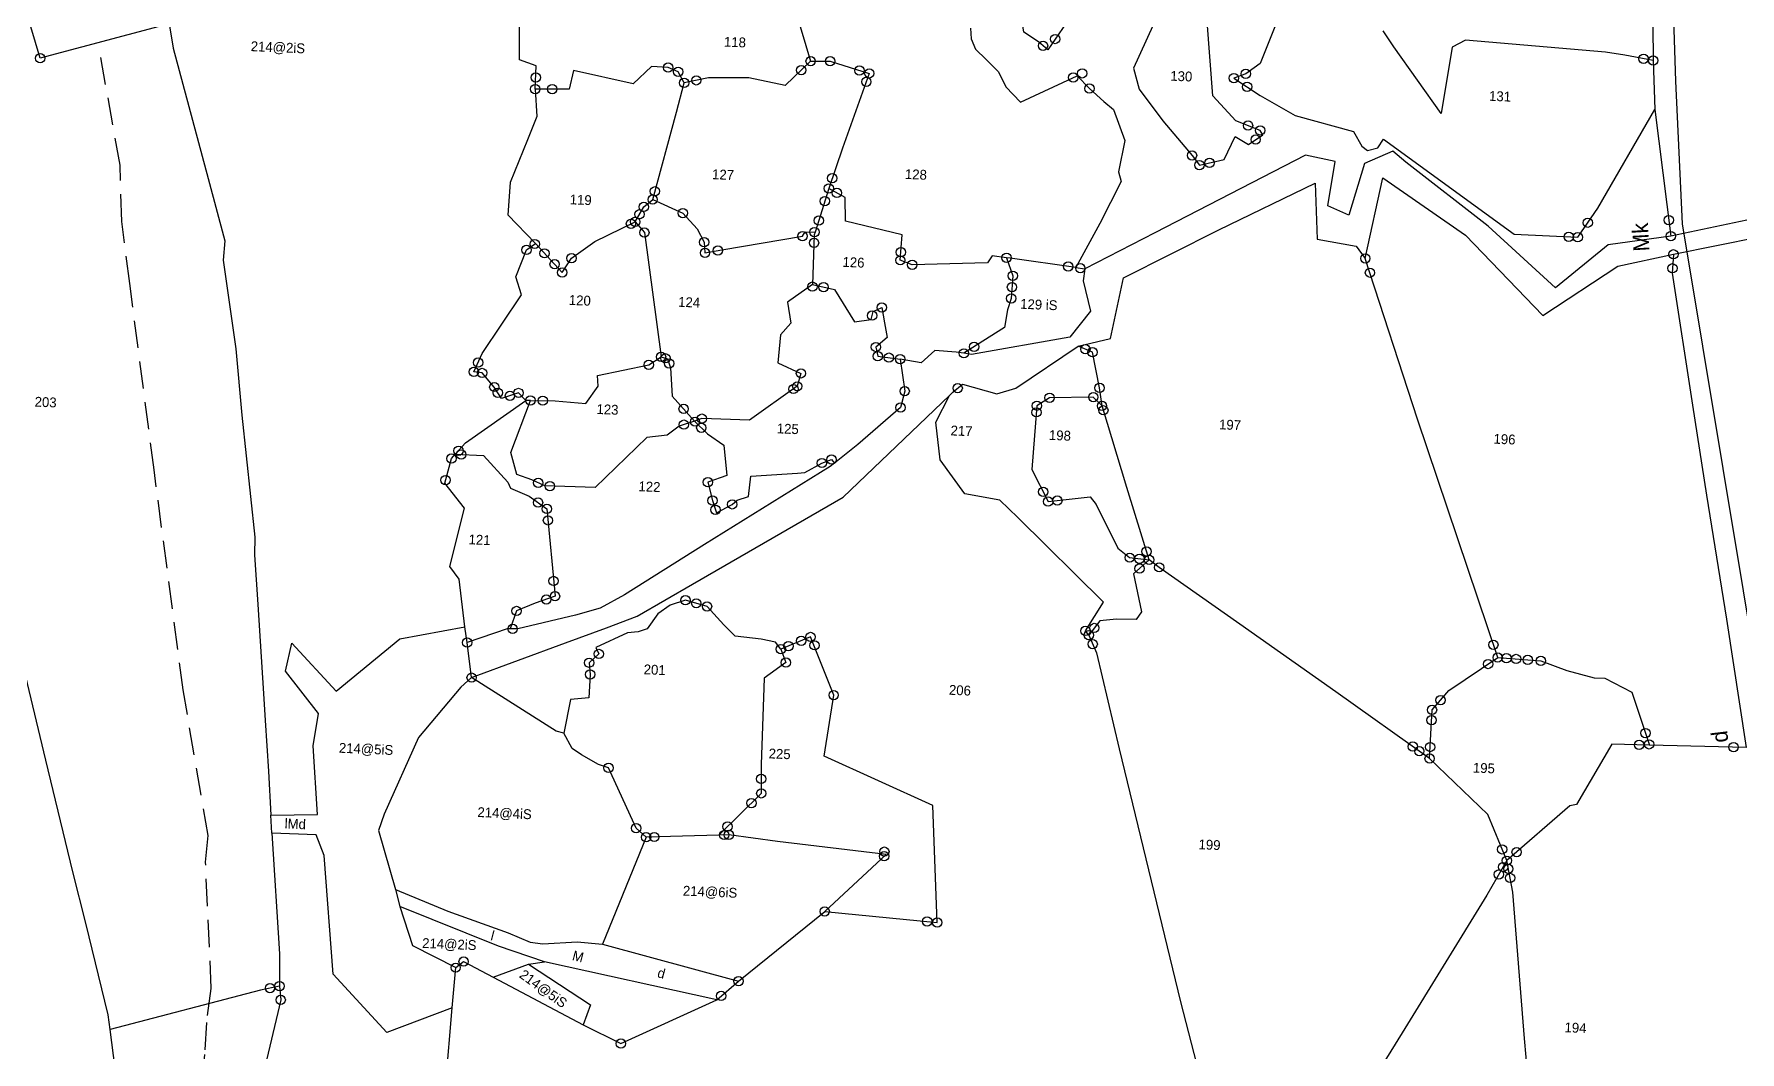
# Model space of a CAD drawing. Header units: metres. Extents: x 260179 to 264429, y 2217036 to 2221297.
# Drawn here: x 261037 to 262253, y 2218117 to 2218842 of the extents above; entities that cross this region are included whole.
import ezdxf
from ezdxf.enums import TextEntityAlignment as Align

# ---------------------------------------------------------------- set-up
doc = ezdxf.new("R2010")
doc.units = ezdxf.units.M
doc.header["$MEASUREMENT"] = 0
doc.linetypes.add('DASHED', pattern=[0.75, 0.5, -0.25])
for name, color, linetype in [('LINE_FOOTPATH', 1, 'DASHED'), ('OFF', 1, 'Continuous'), ('POLY_PARCEL', 6, 'Continuous'), ('POLY_ROAD', 30, 'Continuous'), ('SYM_STONE', 1, 'Continuous'), ('TEXT_MAPIN', 7, 'Continuous'), ('TEXT_MAPOUT', 7, 'Continuous'), ('TEXT_PARCEL', 7, 'Continuous')]:
    doc.layers.add(name, color=color, linetype=linetype)
doc.styles.add('TEXT_MAP', font='', dxfattribs={"height": 2.5})
doc.styles.get('TEXT_MAP').set_extended_font_data('Kruti Dev 050')

# ---------------------------------------------------------------- blocks, each defined once
blk = doc.blocks.new('STONE')
blk.add_circle((0, 0), 0.851)
blk = doc.blocks.new('ERE')
at = {"layer": 'LINE_FOOTPATH', "ltscale": 10}
blk.add_lwpolyline([(261065.91, 2218715.18), (261059.26, 2218755.44), (261051.23, 2218807.36), (261048.21, 2218828.18), (261038.67, 2218857.65), (261030.39, 2218885.12), (261027.09, 2218903.73), (261025.71, 2218913.51), (261025.96, 2218919.41), (261026.09, 2218925.68), (261026.59, 2218930.69), (261024.58, 2218953.65), (261024.83, 2218958.54), (261019.15, 2218984.96), (261012.12, 2219024.97), (261006.22, 2219058.83), (261004.3, 2219070.09), (261003.55, 2219080.37), (260998.91, 2219101.19)], dxfattribs=at)
at = {"layer": 'OFF', "ltscale": 10, "flags": 128}
blk.add_lwpolyline([(261059.52, 2218950.17), (261060.41, 2218947.11)], dxfattribs=at)
at = {"layer": 'POLY_PARCEL', "ltscale": 10, "flags": 128}
for points in [[(261011.41, 2219106.55), (260988.11, 2219099.29), (260981.27, 2219119.16), (260977.52, 2219130.58), (260963.59, 2219132.34), (260959.91, 2219140.73), (260957.46, 2219139.59), (260951.68, 2219136.27), (260946.03, 2219133.81)], [(261177.15, 2219133.15), (261179.83, 2219132.95), (261179.83, 2219125.99), (261181.42, 2219124.32), (261179.83, 2219121.22), (261174.82, 2219112.66), (261172.25, 2219108.65), (261170.5, 2219110.01), (261167.77, 2219111.68), (261165.5, 2219122.5), (261162.32, 2219124.32)], [(261078.87, 2219097.47), (261078.87, 2219101.73), (261075.78, 2219102.69), (261075.43, 2219110.8), (261086.58, 2219119.67)], [(261283.03, 2219111.36), (261277.8, 2219112.09), (261274.23, 2219112.51), (261248.54, 2219113.6), (261246.21, 2219112.23), (261244.7, 2219100.02), (261235.49, 2219111.82), (261233.45, 2219114.71)], [(261213.81, 2219115.19), (261211.19, 2219107.78), (261208.65, 2219105.79), (261206.52, 2219104.9), (261211.47, 2219101.95), (261217.99, 2219098.51), (261228.8, 2219096.06), (261230.45, 2219093.45), (261231.48, 2219092.7), (261233.4, 2219093.25), (261234.36, 2219094.89), (261258.95, 2219078.56), (261270.61, 2219078.48), (261274.04, 2219083.96), (261283.69, 2219102.4)], [(261125.67, 2219116.06), (261125.84, 2219113.78), (261129, 2219104.71)], [(261157.95, 2219111.96), (261158.2, 2219110.01), (261159.07, 2219108.18), (261161.08, 2219106.35), (261163.45, 2219104.25), (261164.87, 2219101.52), (261167.7, 2219098.82), (261177.84, 2219104.12), (261180.18, 2219101.86), (261182.94, 2219099.62), (261184.75, 2219098.24), (261187.08, 2219092.64), (261186.13, 2219086.88), (261186.73, 2219085.15), (261183.11, 2219077.32), (261179.06, 2219069.05)], [(261011.41, 2219106.55), (261012.37, 2219102.14), (261019.74, 2219078.58), (261023.3, 2219067.33), (261023.16, 2219063.79), (261026.15, 2219047.69), (261027.72, 2219035.65), (261031.07, 2219013.42), (261031.14, 2219010.22), (261032.14, 2219001.17), (261033.85, 2218984.93), (261034.35, 2218980.01), (261035.35, 2218970.82), (261036.15, 2218962.8)], [(261129, 2219104.71), (261124.51, 2219100.07), (261117.83, 2219101.19), (261110.48, 2219100.88), (261106.03, 2219099.76)], [(261129, 2219104.71), (261132.55, 2219104.86), (261139.82, 2219102.94), (261135.49, 2219089.04), (261133.31, 2219081.6)], [(261106.03, 2219099.76), (261104.86, 2219101.75), (261103, 2219102.44), (261099.97, 2219102.51), (261096.74, 2219099.21), (261085.73, 2219101.2), (261085.07, 2219097.74), (261078.87, 2219097.47)], [(261101.19, 2219078.21), (261104.86, 2219094.33), (261106.03, 2219099.76)], [(261078.87, 2219097.47), (261079.35, 2219092.49), (261077.85, 2219088.17), (261075.02, 2219080.23), (261074.85, 2219074.32), (261080.09, 2219069.26)], [(261133.31, 2219081.6), (261131.16, 2219073.52)], [(261166.35, 2219070.31), (261163.7, 2219070.53), (261162.9, 2219069.21), (261149.16, 2219068.3), (261146.94, 2219069.02), (261147.09, 2219073.67), (261136.61, 2219075.73), (261136.35, 2219080.1), (261133.31, 2219081.6)], [(261098.16, 2219074.02), (261099.63, 2219076.8), (261101.19, 2219078.21)], [(261101.19, 2219078.21), (261106.81, 2219075.97), (261109.58, 2219073.21), (261110.93, 2219070.8), (261111.17, 2219068.86), (261114.22, 2219069.57), (261128.87, 2219072.68), (261129.34, 2219073.51), (261131.16, 2219073.52)], [(261080.09, 2219069.26), (261085.22, 2219064.18), (261086.81, 2219066.86), (261090.93, 2219070.1), (261098.16, 2219074.02)], [(261098.16, 2219074.02), (261099.93, 2219072.11), (261103.94, 2219049.53)], [(261131.16, 2219073.52), (261131.02, 2219073), (261131.08, 2219063.91)], [(261259.23, 2219001.06), (261242.74, 2219043.99), (261231.94, 2219072.96)], [(261166.35, 2219070.31), (261167.61, 2219067.07), (261167.51, 2219062.91), (261166.89, 2219060.81), (261166.48, 2219057.57), (261159.29, 2219052.52)], [(261179.06, 2219069.05), (261166.99, 2219070.26), (261166.35, 2219070.31)], [(261079.54, 2219040.53), (261078.16, 2219041.83), (261075.07, 2219040.67), (261073.69, 2219042.73), (261071.35, 2219045.2), (261069.84, 2219045.34), (261071.22, 2219048.78), (261077.96, 2219059.78), (261076.79, 2219063.01), (261078.51, 2219068.02), (261080.09, 2219069.26)], [(261179.06, 2219069.05), (261180.75, 2219068.88)], [(261131.08, 2219063.91), (261126.61, 2219060.47), (261127.41, 2219056.7), (261125.58, 2219054.47), (261125.35, 2219049.37), (261129.65, 2219047.6), (261129.08, 2219045.2), (261120.6, 2219038.62), (261111.89, 2219038.56), (261110.56, 2219038.05)], [(261131.08, 2219063.91), (261135.14, 2219063.18), (261139.02, 2219057.4), (261142.06, 2219058), (261142.36, 2219059.43), (261143.91, 2219060.26), (261144.51, 2219057.46), (261145.11, 2219054.84), (261143.14, 2219052.99), (261143.56, 2219051.32), (261147.66, 2219050.98)], [(261184.94, 2219043.99), (261184.36, 2219047.26), (261182.79, 2219053.71), (261180.14, 2219054.71)], [(261080.4, 2219040.55), (261084.93, 2219040.67), (261090.54, 2219040.44), (261092.66, 2219043.7), (261092.49, 2219045.64), (261101.76, 2219047.99), (261103.94, 2219049.53)], [(261103.94, 2219049.53), (261105.14, 2219049.19), (261105.77, 2219047.59), (261106.29, 2219042.44), (261110.56, 2219038.05)], [(261184.31, 2219001.99), (261183.65, 2219002.75), (261186.72, 2219008.14), (261170.4, 2219022.92), (261166.99, 2219025.96), (261160.57, 2219026.85), (261155.77, 2219032.89), (261154.68, 2219039.72), (261156.95, 2219044.7)], [(261184.94, 2219043.99), (261183.28, 2219045.53), (261175.29, 2219045.06), (261173.04, 2219043.52), (261172.63, 2219031.82), (261175.82, 2219026.08), (261183.46, 2219027.26), (261184.66, 2219025.93), (261188.92, 2219018.13), (261191.17, 2219016.47), (261194.75, 2219016.22)], [(261194.75, 2219016.22), (261190.1, 2219029.29), (261184.94, 2219043.99)], [(261067.08, 2219030.14), (261068.88, 2219032.28), (261079.54, 2219040.53)], [(261110.56, 2219038.05), (261107.81, 2219037), (261105.69, 2219035.29), (261101.96, 2219034.66), (261092.92, 2219025.16), (261083.67, 2219025.05), (261081.26, 2219026.08), (261078.51, 2219026.93), (261077.2, 2219030.88), (261080.4, 2219040.55)], [(261080.4, 2219040.55), (261079.54, 2219040.53)], [(261110.56, 2219038.05), (261113.04, 2219035.83), (261116.09, 2219033.87), (261116.9, 2219028.39), (261113.48, 2219026.98), (261114.46, 2219023.67), (261115.27, 2219021.45), (261118.09, 2219023.13), (261118.96, 2219023.95), (261121.03, 2219024.7), (261121.3, 2219028.45), (261129.77, 2219029.32), (261131.13, 2219029.53), (261134.17, 2219031.38), (261135.9, 2219032.08), (261136.46, 2219031.44)], [(261070.18, 2218998.66), (261068.74, 2219007.33), (261066.95, 2219009.59), (261069.15, 2219020.39), (261065.37, 2219024.79), (261066.4, 2219029.32), (261067.08, 2219030.14)], [(261067.08, 2219030.14), (261072.24, 2219030.11), (261076.91, 2219025.45), (261077.41, 2219024.37), (261080.91, 2219023.04), (261084.24, 2219020.87), (261086.41, 2219004.97), (261082.83, 2219003.56), (261079.49, 2219001.98), (261078.49, 2218998.65)], [(261008.43, 2218922.39), (261007.93, 2218925.03), (261003.16, 2218941.58), (261000.37, 2218950.9), (260994.6, 2218971.09), (260988.62, 2218992.02), (260985.17, 2219003.43), (260980.96, 2219017.85), (260977.99, 2219027.86)], [(261194.75, 2219016.22), (261192, 2219013.52), (261193.78, 2219006.66), (261192.83, 2219005.24), (261189.22, 2219005.12), (261186.2, 2219004.71), (261184.31, 2219001.99)], [(261247.57, 2218982.09), (261229.91, 2218993.54), (261211.84, 2219005.15), (261196.64, 2219014.93), (261194.75, 2219016.22)], [(261128.11, 2218997.05), (261127.08, 2218998.31), (261124.4, 2218998.72), (261119.65, 2218999.07), (261117.52, 2219001.06), (261114.28, 2219004.29), (261110.29, 2219005.25), (261107.54, 2219004.22), (261105.34, 2219002.57), (261103.48, 2218999.75), (261101.9, 2218999.14), (261099.97, 2218998.86), (261094.28, 2218995.9), (261094.88, 2218994.76), (261093.16, 2218993.09), (261093.43, 2218990.95), (261093.36, 2218986.69), (261090.06, 2218986.21), (261089.07, 2218980)], [(261184.31, 2219001.99), (261185.85, 2218998.8), (261190.7, 2218981.48), (261203.9, 2218935.7), (261211.92, 2218909.33)], [(261247.57, 2218982.09), (261247.63, 2218990.99), (261250.58, 2218994.68), (261259.23, 2219001.06)], [(261259.23, 2219001.06), (261267.14, 2219000.79), (261272, 2218999.27), (261277.05, 2218998.14), (261278.98, 2218998.14), (261284, 2218995.8), (261287.64, 2218986.25)], [(261044.68, 2218963.25), (261043.33, 2218975.74), (261044.1, 2218981.7), (261037.69, 2218989.19), (261038.65, 2218994.38), (261047.11, 2218985.92), (261058.34, 2218995.98), (261070.18, 2218998.66)], [(261070.7, 2218995.83), (261070.18, 2218998.66)], [(261138.15, 2218949.47), (261158.81, 2218948.32), (261157.09, 2218969.69), (261136.88, 2218977.83), (261138.12, 2218989.07), (261133.45, 2218999.51), (261128.11, 2218997.05)], [(261071.79, 2218989.45), (261070.7, 2218995.83)], [(261128.11, 2218997.05), (261129.13, 2218994.64), (261125.27, 2218991.64), (261125.38, 2218975.85), (261125.65, 2218970.55), (261118.21, 2218962.59)], [(261071.79, 2218989.45), (261069.9, 2218987.64), (261062.53, 2218978.09), (261056.88, 2218963.81), (261055.93, 2218960.8), (261059.52, 2218950.17)], [(261089.07, 2218980), (261087.69, 2218980.34), (261071.79, 2218989.45)], [(261287.64, 2218986.25), (261280.78, 2218986.13), (261274.75, 2218974.85), (261273.55, 2218974.52), (261262.46, 2218964.03)], [(261305.35, 2218986.58), (261287.64, 2218986.25)], [(261262.46, 2218964.03), (261258.64, 2218972.29), (261247.57, 2218982.09)], [(261104.92, 2218961.64), (261103.03, 2218963.21), (261097.52, 2218974.02), (261095.65, 2218974.54), (261092.47, 2218976.2), (261090.7, 2218977.3), (261089.07, 2218980)], [(261262.46, 2218964.03), (261259.08, 2218957.57), (261244.69, 2218931.78), (261236.22, 2218916.73)], [(261275.06, 2218865.49), (261274.99, 2218868.6), (261273.4, 2218882.42), (261271.69, 2218896.67), (261269.76, 2218911.26), (261267.06, 2218931.65), (261263.81, 2218958.33), (261262.46, 2218964.03)], [(261036.49, 2218959.48), (261036.15, 2218962.8)], [(261104.92, 2218961.64), (261097.77, 2218941.77)], [(261118.21, 2218962.59), (261104.92, 2218961.64)], [(261138.15, 2218949.47), (261148.94, 2218960.35), (261128.98, 2218961.86), (261120.05, 2218962.72), (261118.21, 2218962.59)], [(261036.49, 2218959.48), (261038.82, 2218937.51), (261039.06, 2218931.61)], [(261070.8, 2218928.99), (261059.06, 2218923.93), (261048.8, 2218934.18), (261046.23, 2218955.83), (261044.57, 2218959.55)], [(261122.94, 2218936.06), (261138.15, 2218949.47)], [(261060.41, 2218947.11), (261063.03, 2218940.04), (261071.12, 2218936.34)], [(261070.8, 2218928.99), (261071.12, 2218936.34)], [(261071.12, 2218936.34), (261072.53, 2218937.51), (261078.07, 2218934.88)], [(261078.07, 2218934.88), (261084.41, 2218937.57), (261096.08, 2218930.58), (261094.87, 2218926.9)], [(261084.41, 2218937.57), (261087.29, 2218938.12)], [(261119.09, 2218932.51), (261122.94, 2218936.06)], [(261078.07, 2218934.88), (261094.87, 2218926.9)], [(261094.87, 2218926.9), (261101.91, 2218923.75), (261119.09, 2218932.51)], [(261039.06, 2218931.61), (261035.6, 2218930.73), (261008.43, 2218922.39)], [(261039.06, 2218931.61), (261039.38, 2218929.09), (261034.91, 2218905.81), (261040.5, 2218887.3), (261046.53, 2218866.47), (261055.48, 2218836.32), (261061.16, 2218801.2), (261069.12, 2218751.91), (261075.06, 2218716.57)], [(261093.06, 2218914.62), (261070.21, 2218915.17), (261070.8, 2218928.99)], [(261010.52, 2218910.04), (261008.43, 2218922.39)]]:
    blk.add_lwpolyline(points, dxfattribs=at)
blk.add_lwpolyline([(261205.37, 2219089.94), (261207.21, 2219094.26), (261209.72, 2219092.9), (261212.23, 2219094.76), (261211.73, 2219095.55), (261207.21, 2219097.13), (261202.83, 2219101.5), (261201.18, 2219115.04), (261200.18, 2219116.76), (261198.32, 2219116.97), (261196.67, 2219117.33), (261194.3, 2219116.68), (261191.29, 2219113.82), (261188.06, 2219105.94), (261189.28, 2219102.14), (261193.87, 2219096.55), (261199.46, 2219090.44), (261200.89, 2219088.73)], close=True, dxfattribs=at)
at = {"layer": 'POLY_ROAD', "ltscale": 10, "flags": 128}
for points in [[(261279, 2219183.45), (261280.44, 2219156.23), (261282.02, 2219130.75), (261283.03, 2219111.36)], [(261283.03, 2219111.36), (261283.69, 2219102.4)], [(261283.69, 2219102.4), (261287.62, 2219079.41)], [(261319.66, 2219095.16), (261308.3, 2219084.64), (261287.62, 2219079.41)], [(261287.62, 2219079.41), (261276.23, 2219077.31), (261266.94, 2219069.07), (261254.14, 2219079.8), (261238.58, 2219090.88), (261236.13, 2219092.79), (261231.07, 2219090.31), (261228.58, 2219080.75), (261224.69, 2219082.3), (261225.7, 2219090.46), (261220.18, 2219091.39), (261193.27, 2219076.01), (261180.75, 2219068.88)], [(261288.24, 2219076.11), (261311.65, 2219081.87), (261318.3, 2219089.15)], [(261180.14, 2219054.71), (261186, 2219056.37), (261187.89, 2219067.58), (261204.94, 2219077.04), (261222.18, 2219086.36), (261222.97, 2219076.09), (261230.16, 2219075.15), (261231.94, 2219072.96)], [(261231.94, 2219072.96), (261234.5, 2219087.83), (261250.07, 2219077.98), (261264.86, 2219063.92), (261278.14, 2219073.48), (261288.24, 2219076.11)], [(261288.24, 2219076.11), (261288.15, 2219072.67), (261292.87, 2219048.7), (261296.13, 2219032.34), (261300.75, 2219009.84), (261305.35, 2218986.58)], [(261180.75, 2219068.88), (261180.53, 2219066.71), (261182.09, 2219061.2), (261178.51, 2219056.3), (261160.69, 2219052.36), (261159.29, 2219052.52)], [(261156.95, 2219044.7), (261157.57, 2219045.34), (261159.27, 2219046.89), (261165.6, 2219045.39), (261169.07, 2219046.57), (261180.14, 2219054.71)], [(261147.66, 2219050.98), (261148.75, 2219045.15), (261148.13, 2219042.12), (261140.58, 2219035.05), (261136.46, 2219031.44)], [(261159.29, 2219052.52), (261157.89, 2219052.67), (261153.96, 2219052.84), (261151.55, 2219050.43), (261147.66, 2219050.98)], [(261071.79, 2218989.45), (261088.69, 2218996.51), (261096.04, 2218999.59), (261101.58, 2219001.96), (261111.44, 2219008.24), (261138.33, 2219025.3), (261156.95, 2219044.7)], [(261136.46, 2219031.44), (261135.72, 2219030.79), (261113.32, 2219015.56), (261099.08, 2219005.77), (261094.74, 2219003.14), (261090.31, 2219001.66), (261079.88, 2218998.71), (261078.49, 2218998.65)], [(261078.49, 2218998.65), (261077.94, 2218998.63), (261070.7, 2218995.83)], [(261036.15, 2218962.8), (261044.68, 2218963.25)], [(261044.57, 2218959.55), (261036.49, 2218959.48)], [(261059.52, 2218950.17), (261069.27, 2218946.58), (261080.42, 2218943.12), (261084.57, 2218941.56), (261086.88, 2218941.37), (261093.16, 2218942.01), (261097.77, 2218941.77)], [(261087.29, 2218938.12), (261078.76, 2218940.6), (261060.41, 2218947.11)], [(261097.77, 2218941.77), (261122.94, 2218936.06)], [(261119.09, 2218932.51), (261087.29, 2218938.12)]]:
    blk.add_lwpolyline(points, dxfattribs=at)
at = {"layer": 'SYM_STONE'}
for p in [(261171.37, 2219109.33), (261173.54, 2219110.65), (261281.26, 2219111.61), (261283.03, 2219111.36), (261127.35, 2219103), (261129, 2219104.71), (261132.55, 2219104.86), (261137.99, 2219103.38), (261139.82, 2219102.94), (261177.14, 2219103.75), (261178.75, 2219104.59), (261206.52, 2219104.9), (261208.65, 2219105.79), (261209, 2219103.42), (261103, 2219102.44), (261104.86, 2219101.75), (261108.25, 2219100.32), (261139.34, 2219101.39), (261180.18, 2219101.86), (260988.11, 2219099.29), (261078.87, 2219099.6), (261078.87, 2219097.47), (261081.97, 2219097.61), (261106.03, 2219099.76), (261209.47, 2219096.34), (261210.97, 2219093.83), (261211.73, 2219095.55), (261199.46, 2219090.44), (261200.89, 2219088.73), (261202.71, 2219089.22), (261133.31, 2219081.6), (261133.86, 2219083.49), (261272.33, 2219081.22), (261287.12, 2219082.33), (261101.19, 2219078.21), (261101.54, 2219079.73), (261132.68, 2219079.25), (261134.83, 2219080.85), (261268.97, 2219078.49), (261270.61, 2219078.48), (261287.62, 2219079.41), (261098.89, 2219075.41), (261099.63, 2219076.8), (261106.81, 2219075.97), (261131.73, 2219075.66), (261288.24, 2219076.11), (261097.41, 2219073.61), (261098.16, 2219074.02), (261099.93, 2219072.11), (261128.87, 2219072.68), (261131.02, 2219073.52), (261231.94, 2219072.96), (261288.17, 2219073.54), (261079.97, 2219069.17), (261110.93, 2219070.8), (261111.17, 2219068.86), (261113.51, 2219069.4), (261131.03, 2219071.55), (261146.94, 2219069.02), (261146.99, 2219070.51), (261166.35, 2219070.31), (261177.68, 2219069.19), (261179.91, 2219068.96), (261232.9, 2219070.4), (261078.51, 2219068.02), (261081.83, 2219067.54), (261083.77, 2219065.62), (261086.81, 2219066.86), (261149.16, 2219068.3), (261167.61, 2219067.07), (261085.22, 2219064.18), (261131.08, 2219063.53), (261133.11, 2219063.54), (261167.51, 2219062.91), (261167.56, 2219064.99), (261143.91, 2219060.26), (261142.21, 2219058.71), (261143.14, 2219052.99), (261161.1, 2219053.79), (261181.46, 2219054.21), (261182.79, 2219053.71), (261143.56, 2219051.32), (261145.61, 2219051.15), (261147.66, 2219050.98), (261159.29, 2219052.52), (261070.53, 2219047.06), (261101.76, 2219047.99), (261103.94, 2219049.53), (261104.76, 2219049.3), (261105.46, 2219048.39), (261129.65, 2219047.6), (261184.36, 2219047.26), (261069.84, 2219045.34), (261071.35, 2219045.2), (261128.4, 2219044.68), (261129.08, 2219045.2), (261148.75, 2219045.15), (261158.42, 2219046.11), (261175.29, 2219045.06), (261183.28, 2219045.53), (261184.94, 2219043.99), (261073.69, 2219042.73), (261074.38, 2219041.7), (261076.62, 2219041.25), (261078.16, 2219041.83), (261080.4, 2219040.55), (261082.66, 2219040.61), (261148.13, 2219042.12), (261173, 2219042.3), (261173.04, 2219043.52), (261185.22, 2219043.19), (261108.47, 2219040.2), (261110.65, 2219037.95), (261111.89, 2219038.56), (261108.64, 2219037.32), (261111.85, 2219036.89), (261134.17, 2219031.38), (261135.9, 2219032.08), (261066.4, 2219029.32), (261067.64, 2219030.8), (261068.16, 2219030.13), (261065.49, 2219025.34), (261082.46, 2219025.56), (261084.62, 2219025.06), (261113.48, 2219026.98), (261174.85, 2219027.83), (261175.82, 2219026.08), (261177.51, 2219026.34), (261082.58, 2219021.95), (261114.46, 2219023.67), (261115.06, 2219022.02), (261118.09, 2219023.13), (261084.24, 2219020.87), (261084.53, 2219018.78), (261191.17, 2219016.47), (261192.96, 2219016.35), (261194.21, 2219017.73), (261194.75, 2219016.22), (261193.06, 2219014.56), (261196.64, 2219014.93), (261086.03, 2219007.75), (261084.84, 2219004.32), (261086.41, 2219004.97), (261110.29, 2219005.25), (261112.29, 2219004.77), (261114.28, 2219004.29), (261185.25, 2219003.35), (261258.34, 2219003.37), (261079.49, 2219001.98), (261183.65, 2219002.75), (261184.31, 2219001.99), (261185.08, 2219000.39), (261259.23, 2219001.06), (261260.84, 2219001.01), (261262.6, 2219000.95), (261264.75, 2219000.88), (261267.14, 2219000.79), (261078.91, 2218998.67), (261128.11, 2218997.05), (261129.46, 2218997.67), (261131.76, 2218998.73), (261133.45, 2218999.51), (261134.24, 2218998.01), (261257.53, 2218999.81), (261070.7, 2218995.83), (261094.88, 2218994.76), (261129.13, 2218994.64), (261093.16, 2218993.09), (261093.43, 2218990.95), (261247.63, 2218990.99), (261249.11, 2218992.84), (261071.79, 2218989.45), (261138.12, 2218989.07), (261247.62, 2218989.12), (261286.82, 2218988.41), (261285.75, 2218986.22), (261287.59, 2218986.38), (261303.05, 2218986.54), (261244.4, 2218984.14), (261245.63, 2218983.34), (261247.57, 2218982.09), (261247.58, 2218984.2), (261097.52, 2218974.02), (261125.51, 2218973.2), (261125.65, 2218970.55), (261123.91, 2218968.69), (261261.52, 2218966.06), (261264.2, 2218965.67), (261103.03, 2218963.21), (261119.2, 2218962.66), (261119.74, 2218964.23), (261120.05, 2218962.72), (261261.84, 2218962.84), (261262.46, 2218964.03), (261262.81, 2218962.55), (261104.92, 2218961.64), (261106.42, 2218961.75), (261148.6, 2218960.86), (261148.6, 2218960.01), (261261.12, 2218961.46), (261263.2, 2218960.89), (261138.15, 2218949.47), (261156.96, 2218948.43), (261158.81, 2218948.32), (261072.53, 2218937.51), (261071.12, 2218936.34), (261122.94, 2218936.06), (261039.06, 2218931.61), (261119.88, 2218933.24), (261037.33, 2218931.17), (261039.38, 2218929.09), (261101.91, 2218923.75)]:
    blk.add_blockref('STONE', p, dxfattribs=at)
at = {"layer": 'TEXT_MAPIN', "ltscale": 10, "style": 'TEXT_MAP'}
blk.add_text('lMd', height=1.8, dxfattribs=at).set_placement((261040.69, 2218960.46), align=Align.CENTER)
for s, p in [('l', (261077.43, 2218941.61)), ('M', (261093.22, 2218938.45)), ('d', (261108.59, 2218936.03))]:
    blk.add_text(s, height=1.8, rotation=347.5763, dxfattribs=at).set_placement(p, align=Align.CENTER)
at = {"layer": 'TEXT_PARCEL', "ltscale": 10, "style": 'TEXT_MAP'}
for s, p in [('118', (261115.02, 2219106.71)), ('214@2iS', (261031.5, 2219102.22)), ('130', (261196.89, 2219103.94)), ('131', (261255.32, 2219102.74)), ('128', (261149.13, 2219083.93)), ('127', (261113.87, 2219082.4)), ('119', (261088.04, 2219076.7)), ('126', (261138.4, 2219067.39)), ('120', (261088.66, 2219058.32)), ('124', (261108.66, 2219058.82)), ('129 iS', (261172.61, 2219061.11)), ('197', (261208.5, 2219040.62)), ('196', (261258.79, 2219040.12)), ('123', (261094.56, 2219038.6)), ('125', (261127.67, 2219036.46)), ('217', (261159.46, 2219037.43)), ('198', (261177.48, 2219037.37)), ('203', (260991.78, 2219035.59)), ('122', (261102.83, 2219024.82)), ('121', (261072.18, 2219013.8)), ('201', (261105.2, 2218991.41)), ('206', (261161.17, 2218990.03)), ('195', (261257.57, 2218979.87)), ('214@5iS', (261053.05, 2218974.71)), ('225', (261128.7, 2218977.01)), ('214@4iS', (261078.87, 2218964.04)), ('199', (261208, 2218963.73)), ('214@6iS', (261117.05, 2218951.27)), ('214@2iS', (261069.78, 2218939.69)), ('194', (261276.33, 2218933.13))]:
    blk.add_text(s, height=1.8, dxfattribs=at).set_placement(p, align=Align.CENTER)
blk.add_text('214@5iS', height=1.8, rotation=326.6591, dxfattribs=at).set_placement((261086.82, 2218932.43), align=Align.CENTER)
blk = doc.blocks.new('e')
at = {"layer": 'POLY_ROAD', "ltscale": 10, "flags": 128}
blk.add_lwpolyline([(1207.82, 819.39), (1215.16, 773), (1221.61, 708.34), (1225.06, 669.46), (1227.88, 637.09), (1227.88, 632.48), (1226.97, 595.76), (1225.88, 565.41), (1224.88, 531.33), (1222.52, 489.49), (1218.62, 441.19), (1216.52, 419.03), (1200.17, 343.45), (1195.52, 322.58), (1189.9, 300.26), (1188.7, 297.31), (1178.25, 260.59), (1162.45, 205.01), (1154.81, 176.88), (1148.89, 157.23), (1134.08, 107.73)], dxfattribs=at)
at = {"layer": 'TEXT_MAPOUT', "style": 'TEXT_MAP', "text_generation_flag": 2}
for s, rotation, p in [('Mk', 263.9855, (1221.39, 414.54)), ('d', 260.3025, (1205.4, 338.75))]:
    blk.add_text(s, height=2.5, rotation=rotation, dxfattribs=at).set_placement(p)

msp = doc.modelspace()

# ---------------------------------------------------------------- block references
for name, p, xscale, yscale, zscale, rotation in [('ERE', (-1120669.1, -6375325.6), 3.895693111489024, 3.895693111489024, 3.895693111489024, 357.5742632689065), ('e', (267673.3, 2216524.7), -4.571041181490073, 4.571041181490075, 4.571041181490073, 357.2240163742465)]:
    msp.add_blockref(name, p, dxfattribs=dict(xscale=xscale, yscale=yscale, zscale=zscale, rotation=rotation))

doc.saveas('drawing.dxf')
